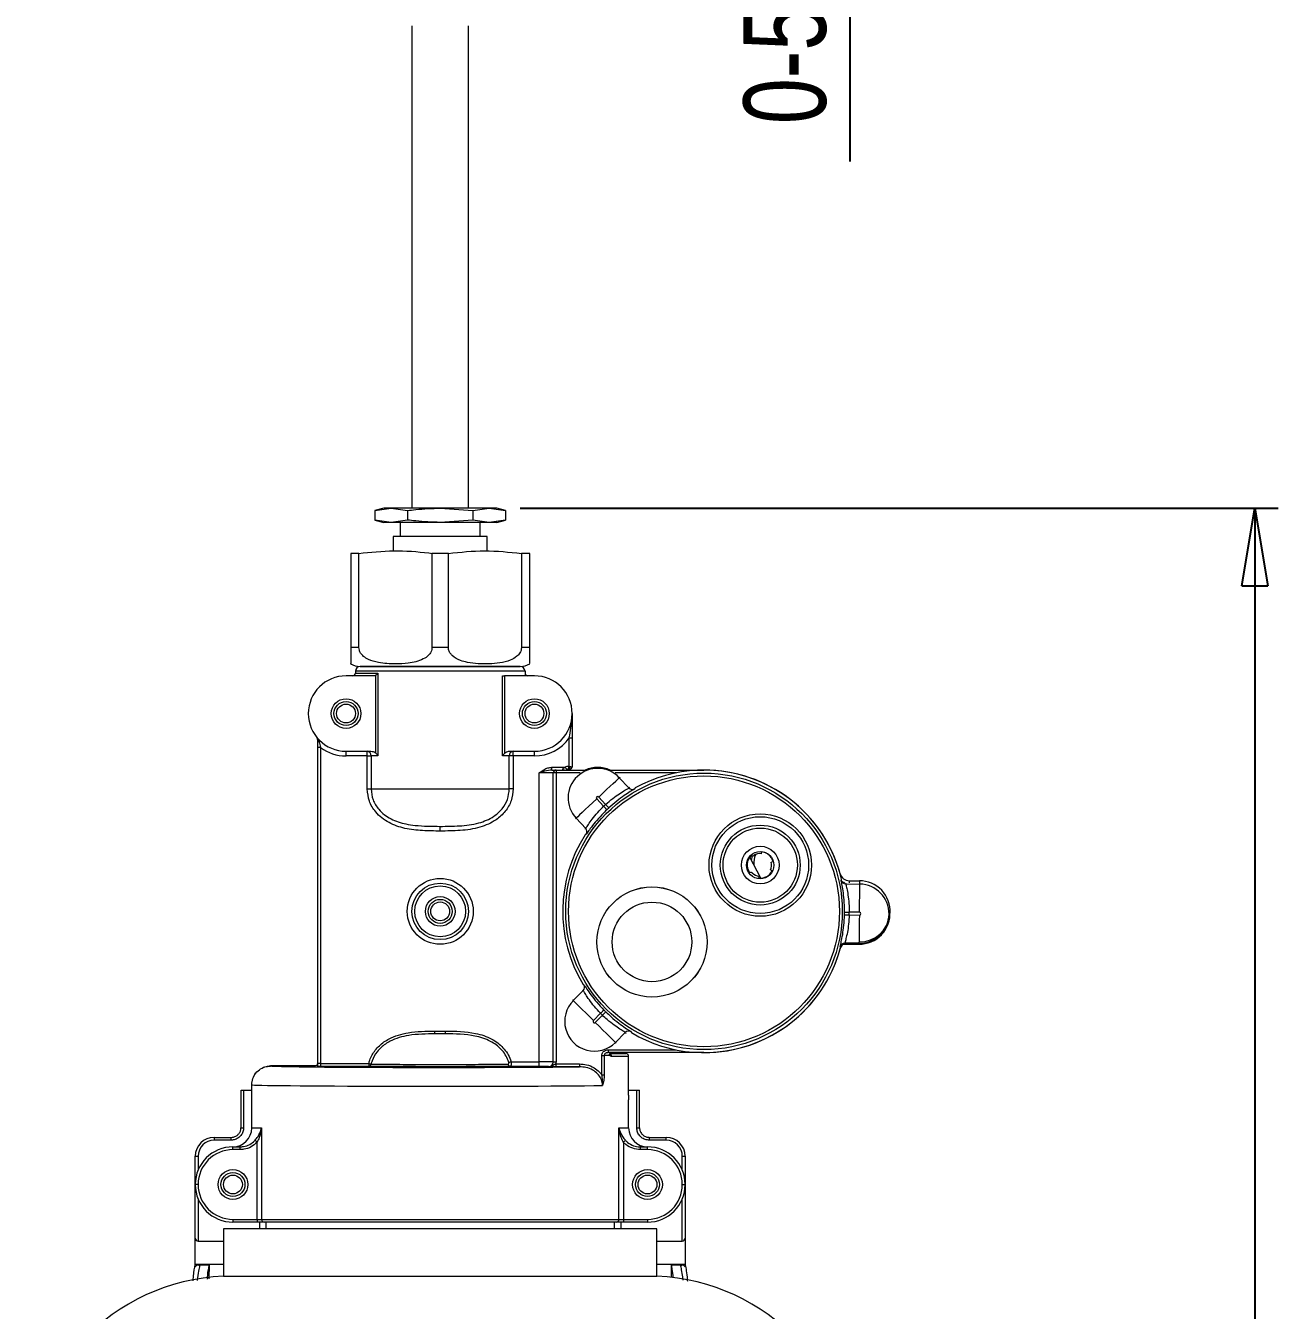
# Model space of a CAD drawing. Header units: millimetres. Extents: x 62 to 974, y 33 to 1436.
# Drawn here: x 707.7 to 973.7, y 677.2 to 950 of the extents above; entities that cross this region are included whole.
import ezdxf

# ---------------------------------------------------------------- set-up
doc = ezdxf.new("R2010")
doc.units = ezdxf.units.MM
doc.header["$LTSCALE"] = 5
doc.layers.add('LEVEL0', color=179, linetype='Continuous')
doc.styles.add('SLDTEXTSTYLE0', font='TXT', dxfattribs={"width": 0.75})
doc.dimstyles.new('SLDDIMSTYLE0', dxfattribs={"dimtxt": 17.5, "dimasz": 16.51, "dimexe": 0, "dimexo": 0.0625, "dimgap": 4.375, "dimtad": 1, "dimdec": 0, "dimlfac": 0.5, "dimrnd": 1e-09, "dimzin": 12, "dimdsep": 46, "dimtxsty": 'SLDTEXTSTYLE0', "dimblk1": 'CLOSED', "dimblk2": 'CLOSED', "dimsah": 1, "dimcen": 0.09, "dimadec": 0, "dimazin": 3, "dimtfac": 1, "dimtdec": 0, "dimtofl": 0, "dimtmove": 0, "dimatfit": 3, "dimldrblk": 'CLOSED', "dimfxl": 0, "dimfrac": 2, "dimtolj": 1, "dimtzin": 12, "dimarcsym": 0})
doc.dimstyles.new('SLDDIMSTYLE2', dxfattribs={"dimtxt": 17.5, "dimasz": 16.51, "dimexe": 0, "dimexo": 0.0625, "dimgap": 4.375, "dimtad": 1, "dimdec": 1, "dimlfac": 0.5, "dimrnd": 1e-09, "dimzin": 12, "dimdsep": 46, "dimtxsty": 'SLDTEXTSTYLE0', "dimblk1": 'CLOSED', "dimblk2": 'CLOSED', "dimsah": 1, "dimcen": 0.09, "dimadec": 0, "dimazin": 3, "dimtfac": 1, "dimtdec": 1, "dimtofl": 0, "dimtmove": 0, "dimatfit": 3, "dimldrblk": 'CLOSED', "dimfxl": 0, "dimfrac": 2, "dimtolj": 1, "dimtzin": 12, "dimarcsym": 0})

# ---------------------------------------------------------------- blocks, each defined once
blk = doc.blocks.new('_CLOSED')
at = {"color": 0, "linetype": 'ByBlock', "lineweight": -2}
for p, q in [((-1, 0.166667), (0, 0)), ((-1, 0.166667), (-1, -0.166667)), ((0, 0), (-1, -0.166667)), ((0, 0), (-1, 0))]:
    blk.add_line(p, q, dxfattribs=at)
blk = doc.blocks.new('_D_7')
at = {"layer": 'LEVEL0', "color": 7}
for p, q in [((844.75, 1077.41), (887.69, 1077.41)), ((882.69, 1077.41), (882.69, 1036.41)), ((850.75, 1036.41), (887.69, 1036.41)), ((882.69, 1036.41), (882.69, 921.16))]:
    blk.add_line(p, q, dxfattribs=at)
at = {"layer": 'LEVEL0', "color": 7, "xscale": 16.51, "yscale": 16.51}
for p, rotation in [((882.69, 1077.41, -12.2), 90.0000000000004), ((882.69, 1036.41, -12.2), 270.0000000000004)]:
    blk.add_blockref('_CLOSED', p, dxfattribs=dict(at, rotation=rotation))
at = {"layer": 'LEVEL0', "color": 7, "insert": (860.13, 929.1), "char_height": 17.5, "attachment_point": 1, "rotation": 90, "style": 'SLDTEXTSTYLE0'}
blk.add_mtext('0-52 mm', dxfattribs=at)
blk = doc.blocks.new('_D_8')
at = {"layer": 'LEVEL0', "color": 7}
for p, q in [((812.75, 847.55), (973.68, 847.55)), ((968.68, 847.55), (968.68, 219.98)), ((852.15, 219.98), (973.68, 219.98))]:
    blk.add_line(p, q, dxfattribs=at)
at = {"layer": 'LEVEL0', "color": 7, "xscale": 16.51, "yscale": 16.51}
for p, rotation in [((968.68, 847.55, -12.2), 90.0000000000004), ((968.68, 219.98, -12.2), 270.0000000000004)]:
    blk.add_blockref('_CLOSED', p, dxfattribs=dict(at, rotation=rotation))
at = {"layer": 'LEVEL0', "color": 7, "insert": (946.12, 509.2, -12.2), "char_height": 17.5, "attachment_point": 1, "rotation": 90, "style": 'SLDTEXTSTYLE0'}
blk.add_mtext('314', dxfattribs=at)

msp = doc.modelspace()

# ---------------------------------------------------------------- linework, layer by layer
at = {"color": 7, "linetype": 'Continuous', "lineweight": 15}
for p, q in [((789.75, 950.01), (789.75, 847.55)), ((801.75, 847.55), (801.75, 950.01)), ((783.75, 847.55), (781.89, 847.06)), ((781.89, 847.06), (785.36, 847.55)), ((781.89, 847.06), (781.89, 845.05)), ((785.36, 847.55), (783.75, 847.55)), ((785.36, 847.55), (788.82, 847.06)), ((795.75, 847.55), (785.36, 847.55)), ((788.82, 847.06), (788.82, 845.05)), ((795.75, 847.55), (802.68, 847.06)), ((806.14, 847.55), (795.75, 847.55)), ((802.68, 847.06), (806.14, 847.55)), ((802.68, 847.06), (802.68, 845.05)), ((806.14, 847.55), (809.6, 847.06)), ((807.75, 847.55), (806.14, 847.55)), ((809.6, 847.06), (807.75, 847.55)), ((809.6, 847.06), (809.6, 845.05)), ((781.89, 845.05), (783.75, 844.55)), ((785.36, 844.55), (781.89, 845.05)), ((785.36, 844.55), (783.75, 844.55)), ((788.82, 845.05), (785.36, 844.55)), ((795.75, 844.55), (785.36, 844.55)), ((787.25, 844.55), (787.25, 841.55)), ((802.68, 845.05), (795.75, 844.55)), ((806.14, 844.55), (795.75, 844.55)), ((806.14, 844.55), (802.68, 845.05)), ((804.25, 841.55), (804.25, 844.55)), ((809.6, 845.05), (806.14, 844.55)), ((807.75, 844.55), (806.14, 844.55)), ((807.75, 844.55), (809.6, 845.05)), ((785.75, 841.55), (785.75, 838.49)), ((805.75, 841.55), (785.75, 841.55)), ((805.75, 838.46), (805.75, 841.55)), ((776.75, 837.96), (776.75, 817.95)), ((778.5, 837.96), (776.75, 837.96)), ((778.5, 817.95), (778.5, 837.96)), ((793.99, 837.96), (793.99, 817.95)), ((797.5, 837.96), (793.99, 837.96)), ((797.5, 817.95), (797.5, 837.96)), ((812.99, 837.96), (812.99, 817.95)), ((814.75, 837.96), (812.99, 837.96)), ((814.75, 817.95), (814.75, 837.96)), ((777.75, 812.95), (777.75, 812.55)), ((810.47, 813.95), (778.75, 813.95)), ((778.75, 813.95), (812.75, 813.95)), ((812.75, 813.95), (810.47, 813.95)), ((813.75, 812.95), (813.75, 812.55)), ((813.75, 812.95), (813.75, 811.95)), ((781.54, 811.95), (775.75, 811.95)), ((808.99, 811.95), (809.43, 811.95)), ((815.75, 811.95), (809.43, 811.95)), ((769.75, 729.64), (769.75, 796.75)), ((823.75, 798.83), (823.75, 792.55)), ((775.75, 795.95), (781.02, 795.95)), ((810.48, 795.95), (815.75, 795.95)), ((819.43, 791.95), (820.35, 791.95)), ((819.75, 729.96), (819.75, 791.35)), ((820.35, 791.95), (826.51, 791.95)), ((823.35, 792.15), (822.95, 792.15)), ((831.85, 791.95), (851.75, 791.95)), ((833.77, 790.33), (835.82, 788.15)), ((826.64, 779.54), (824.59, 781.73)), ((863.85, 769), (861.46, 773.46)), ((861.7, 773.89), (861.97, 773.76)), ((861.83, 772.76), (862.05, 773.73)), ((863.95, 774.2), (864, 774.66)), ((866.49, 772.51), (866.05, 772.39)), ((866.18, 773.12), (866.42, 772.49)), ((861.62, 770.21), (861.3, 770.13)), ((863.42, 768.89), (863.47, 769.4)), ((865.89, 770.75), (866.31, 770.55)), ((881.84, 767.79), (884.84, 767.75)), ((882.6, 768.45), (884.75, 768.45)), ((884.65, 755.17), (881.65, 755.21)), ((881.72, 755.01), (884.65, 754.96)), ((824.01, 743), (826.13, 745.12)), ((835.04, 736.25), (832.93, 734.12)), ((851.75, 731.95), (831.41, 731.95)), ((831.88, 731.85), (831.89, 731.85)), ((831.89, 731.83), (831.92, 731.85)), ((831.89, 731.75), (835.15, 731.75)), ((835.75, 723.95), (835.75, 731.15)), ((769.75, 729.13), (759.75, 729.13)), ((769.75, 729.04), (769.75, 729.64)), ((816.75, 729.03), (810.62, 729.03)), ((810.8, 730.03), (816.75, 730.03)), ((816.75, 729.03), (816.75, 730.03)), ((753.41, 723.88), (753.41, 715.95)), ((753.5, 723.95), (754.01, 723.95)), ((754.01, 723.95), (755.75, 723.95)), ((755.75, 715.95), (755.75, 725.13)), ((755.75, 715.95), (755.75, 725.1)), ((835.72, 722.95), (835.72, 721.95)), ((835.75, 723.95), (837.49, 723.95)), ((835.75, 723.95), (835.75, 723.95)), ((837.49, 723.95), (838, 723.95)), ((838.09, 715.95), (838.09, 723.88)), ((835.75, 715.95), (835.75, 720.95)), ((835.75, 720.95), (835.75, 720.95)), ((747.75, 713.95), (751.3, 713.95)), ((751.75, 711.95), (753.25, 711.95)), ((838.25, 711.95), (839.75, 711.95)), ((840.2, 713.95), (843.75, 713.95)), ((743.75, 692.55), (743.75, 709.95)), ((847.75, 709.95), (847.75, 692.55)), ((756.86, 695.95), (751.75, 695.95)), ((758.38, 695.95), (756.86, 695.95)), ((757.38, 695.95), (757.38, 694.55)), ((833.11, 695.95), (758.38, 695.95)), ((758.75, 695.95), (758.75, 694.55)), ((832.75, 694.55), (832.75, 695.95)), ((834.63, 695.95), (833.11, 695.95)), ((834.11, 695.95), (834.11, 694.55)), ((839.75, 695.95), (834.63, 695.95)), ((749.75, 694.55), (749.75, 684.51)), ((841.75, 694.55), (749.75, 694.55)), ((841.75, 684.51), (841.75, 694.55)), ((743.75, 686.95), (743.75, 692.55)), ((744.35, 691.95), (749.75, 691.95)), ((841.75, 691.95), (847.15, 691.95)), ((847.75, 692.55), (847.75, 686.95)), ((743.74, 686.89), (743.74, 686.92)), ((749.75, 686.95), (743.75, 686.95)), ((746.71, 686.81), (744.73, 686.81)), ((746.75, 686.95), (746.71, 686.81)), ((746.71, 683.91), (746.75, 686.95)), ((847.75, 686.95), (841.75, 686.95)), ((844.75, 686.95), (844.78, 684.25)), ((844.75, 686.95), (844.78, 686.81)), ((846.77, 686.81), (844.78, 686.81)), ((749.75, 684.51), (836.8, 684.51)), ((836.8, 684.51), (841.75, 684.51))]:
    msp.add_line(p, q, dxfattribs=at)
at = {"color": 8, "linetype": 'Continuous', "lineweight": 0}
for p, q in [((778.5, 817.95), (776.75, 817.95)), ((797.5, 817.95), (793.99, 817.95)), ((814.75, 817.95), (812.99, 817.95)), ((813.75, 812.95), (777.75, 812.95)), ((777.75, 812.55), (782.51, 812.55)), ((782.07, 795.55), (782.07, 812.11)), ((782.51, 812.55), (782.51, 794.95)), ((808.99, 794.95), (808.99, 811.95)), ((809.43, 811.95), (809.43, 795.55)), ((770.35, 796.75), (769.75, 796.75)), ((770.35, 796.75), (770.35, 729.64)), ((823.15, 798.83), (823.75, 798.83)), ((823.15, 792.75), (823.15, 798.83)), ((775.75, 794.95), (775.75, 795.95)), ((780.26, 794.95), (775.75, 794.95)), ((780.26, 794.95), (780.26, 795.95)), ((780.26, 794.95), (781.07, 794.95)), ((780.26, 787.95), (780.26, 794.95)), ((781.07, 794.95), (781.07, 787.95)), ((782.51, 794.95), (781.07, 794.95)), ((810.42, 794.95), (808.99, 794.95)), ((810.42, 787.95), (810.42, 794.95)), ((811.24, 794.95), (810.42, 794.95)), ((811.24, 794.95), (811.24, 795.95)), ((815.75, 794.95), (811.24, 794.95)), ((811.24, 794.95), (811.24, 787.95)), ((815.75, 794.95), (815.75, 795.95)), ((819.75, 791.35), (816.75, 791.35)), ((816.75, 730.03), (816.75, 791.35)), ((819.43, 791.95), (819.43, 792.55)), ((819.43, 792.55), (822.28, 792.55)), ((820.35, 791.35), (819.75, 791.35)), ((820.35, 791.95), (820.35, 791.35)), ((820.35, 791.35), (820.35, 729.96)), ((825.46, 791.35), (820.35, 791.35)), ((821.75, 791.95), (821.75, 792.05)), ((822.95, 792.75), (823.15, 792.75)), ((822.95, 792.75), (822.95, 792.15)), ((845.81, 791.35), (832.9, 791.35)), ((851.75, 791.95), (851.75, 791.95)), ((833.77, 790.33), (833.92, 790.47)), ((780.26, 787.95), (781.07, 787.95)), ((781.07, 787.95), (810.42, 787.95)), ((811.24, 787.95), (810.42, 787.95)), ((828.97, 785.83), (830.45, 784.26)), ((830.87, 784.65), (829.39, 786.23)), ((824.59, 781.73), (824.45, 781.59)), ((795.75, 779.01), (795.75, 780)), ((880.67, 769.92), (880.67, 769.92)), ((881.64, 768.03), (881.4, 768.15)), ((882.6, 768.45), (882.6, 767.98)), ((884.75, 768.45), (884.75, 767.95)), ((884.84, 767.75), (884.84, 767.95)), ((882.58, 761.2), (884.74, 761.17)), ((884.75, 761.75), (882.59, 761.78)), ((880.67, 753.98), (880.67, 753.99)), ((884.65, 755.17), (884.65, 754.96)), ((824.01, 743), (823.87, 743.14)), ((829.79, 740.3), (828.26, 738.77)), ((828.68, 738.36), (830.2, 739.89)), ((832.93, 734.12), (833.07, 733.98)), ((830.04, 727.23), (830.04, 731.35)), ((830.04, 731.35), (830.56, 731.35)), ((830.56, 731.35), (830.56, 727.23)), ((831.8, 731.35), (830.56, 731.35)), ((831.41, 732.55), (845.81, 732.55)), ((831.41, 732.55), (831.41, 731.95)), ((835.75, 731.15), (832.12, 731.15)), ((833.4, 731.95), (833.4, 731.75)), ((851.75, 731.95), (851.75, 731.96)), ((770.35, 729.64), (769.75, 729.64)), ((770.35, 729.64), (770.35, 729.04)), ((770.35, 729.64), (780.59, 729.64)), ((780.59, 729.04), (770.35, 729.04)), ((780.59, 729.64), (780.59, 729.04)), ((818.75, 728.96), (818.75, 729.01)), ((820.35, 729.96), (819.75, 729.96)), ((820.29, 729.55), (820.29, 728.95)), ((820.29, 729.55), (825.3, 729.55)), ((825.3, 728.95), (820.29, 728.95)), ((825.3, 729.55), (825.3, 728.95)), ((830.04, 727.23), (830.56, 727.23)), ((754.01, 723.95), (754.01, 715.95)), ((837.49, 715.95), (837.49, 723.95)), ((753.41, 715.95), (754.01, 715.95)), ((755.75, 715.95), (757.81, 715.95)), ((757.81, 715.95), (757.81, 696.55)), ((833.68, 715.95), (835.75, 715.95)), ((833.68, 696.55), (833.68, 715.95)), ((837.49, 715.95), (838.09, 715.95)), ((747.75, 713.95), (747.75, 713.35)), ((751.3, 713.35), (747.75, 713.35)), ((751.3, 713.95), (751.3, 713.35)), ((751.75, 711.35), (751.75, 711.95)), ((753.25, 711.35), (753.25, 711.95)), ((756.86, 696.55), (756.86, 712.94)), ((834.63, 712.94), (834.63, 696.55)), ((838.25, 711.35), (838.25, 711.95)), ((839.75, 711.35), (839.75, 711.95)), ((840.2, 713.35), (840.2, 713.95)), ((843.75, 713.35), (840.2, 713.35)), ((843.75, 713.35), (843.75, 713.95)), ((743.75, 709.95), (744.35, 709.95)), ((744.35, 709.95), (744.35, 706.99)), ((753.25, 711.35), (751.75, 711.35)), ((839.75, 711.35), (838.25, 711.35)), ((847.15, 706.99), (847.15, 709.95)), ((847.15, 709.95), (847.75, 709.95)), ((744.35, 703.95), (743.75, 703.95)), ((847.15, 703.95), (847.75, 703.95)), ((744.35, 700.91), (744.35, 691.95)), ((847.15, 691.95), (847.15, 700.91)), ((751.75, 696.55), (751.75, 695.95)), ((751.75, 696.55), (756.86, 696.55)), ((756.86, 696.55), (757.81, 696.55)), ((756.86, 696.55), (756.86, 695.95)), ((757.81, 696.55), (833.68, 696.55)), ((833.68, 696.55), (834.63, 696.55)), ((834.63, 696.55), (834.63, 695.95)), ((834.63, 696.55), (839.75, 696.55)), ((839.75, 696.55), (839.75, 695.95))]:
    msp.add_line(p, q, dxfattribs=at)
at = {"color": 8, "linetype": 'Continuous', "lineweight": 0, "flags": 128}
for points in [[(822.28, 792.55), (822.35, 792.46), (822.41, 792.36), (822.47, 792.28), (822.52, 792.2), (822.56, 792.14), (822.59, 792.09), (822.61, 792.06), (822.62, 792.05)], [(823.15, 792.75), (823.19, 792.64), (823.22, 792.52), (823.26, 792.42), (823.29, 792.33), (823.31, 792.25), (823.33, 792.2), (823.34, 792.16), (823.35, 792.15)], [(823.15, 792.75), (823.26, 792.71), (823.38, 792.68), (823.48, 792.64), (823.57, 792.61), (823.65, 792.59), (823.7, 792.57), (823.74, 792.56), (823.75, 792.55)], [(829.39, 786.23), (830.24, 787.03), (831.06, 787.79), (831.82, 788.5), (832.48, 789.12), (833.02, 789.63), (833.43, 790.01), (833.68, 790.25), (833.77, 790.33)], [(828.97, 785.83), (828.12, 785.04), (827.3, 784.27), (826.55, 783.57), (825.89, 782.95), (825.34, 782.44), (824.94, 782.05), (824.68, 781.82), (824.59, 781.73)], [(831.14, 783.53), (831.13, 783.55), (831.09, 783.59), (831.02, 783.66), (830.94, 783.75), (830.83, 783.85), (830.71, 783.98), (830.58, 784.11), (830.45, 784.26)], [(831.55, 783.92), (831.54, 783.93), (831.5, 783.97), (831.44, 784.04), (831.35, 784.13), (831.25, 784.24), (831.13, 784.37), (831.01, 784.51), (830.87, 784.65)], [(884.75, 761.75), (884.77, 762.91), (884.78, 764.03), (884.8, 765.06), (884.81, 765.97), (884.82, 766.72), (884.83, 767.28), (884.84, 767.62), (884.84, 767.75)], [(881.58, 761.22), (881.6, 761.22), (881.65, 761.22), (881.75, 761.22), (881.87, 761.22), (882.02, 761.21), (882.19, 761.21), (882.38, 761.2), (882.58, 761.2)], [(881.59, 761.79), (881.61, 761.79), (881.66, 761.79), (881.76, 761.79), (881.88, 761.78), (882.03, 761.78), (882.2, 761.78), (882.39, 761.78), (882.59, 761.78)], [(884.74, 761.17), (884.72, 760), (884.71, 758.88), (884.69, 757.85), (884.68, 756.94), (884.67, 756.2), (884.66, 755.64), (884.65, 755.29), (884.65, 755.17)], [(828.26, 738.77), (827.44, 739.59), (826.65, 740.38), (825.91, 741.11), (825.27, 741.75), (824.74, 742.27), (824.35, 742.67), (824.1, 742.91), (824.01, 743)], [(829.79, 740.3), (829.93, 740.44), (830.06, 740.57), (830.19, 740.69), (830.29, 740.8), (830.38, 740.88), (830.45, 740.95), (830.49, 740.99), (830.5, 741)], [(830.2, 739.89), (830.34, 740.03), (830.47, 740.16), (830.59, 740.29), (830.7, 740.4), (830.78, 740.48), (830.85, 740.55), (830.89, 740.59), (830.9, 740.61)], [(794.63, 735.93), (794.63, 735.95), (794.63, 735.99), (794.63, 736.05), (794.63, 736.12), (794.63, 736.21), (794.63, 736.31), (794.63, 736.42), (794.63, 736.53)], [(796.87, 735.93), (796.87, 735.95), (796.87, 735.99), (796.87, 736.05), (796.87, 736.12), (796.87, 736.21), (796.87, 736.31), (796.87, 736.42), (796.87, 736.53)], [(828.68, 738.36), (829.5, 737.54), (830.3, 736.75), (831.03, 736.02), (831.67, 735.38), (832.2, 734.85), (832.59, 734.46), (832.84, 734.21), (832.93, 734.12)], [(831.88, 731.85), (831.89, 731.83), (831.89, 731.83)], [(834.06, 731.89), (834.06, 731.89), (834.05, 731.91), (834.04, 731.94), (834.03, 731.95)], [(780.59, 729.64), (780.66, 729.62), (780.73, 729.6), (780.8, 729.58), (780.86, 729.57), (780.92, 729.55), (780.98, 729.54), (781.03, 729.53), (781.07, 729.52)], [(810.32, 729.89), (810.36, 729.9), (810.41, 729.91), (810.47, 729.93), (810.53, 729.95), (810.59, 729.97), (810.66, 729.99), (810.73, 730.01), (810.8, 730.03)], [(756.86, 712.94), (756.79, 713.01), (756.72, 713.08), (756.65, 713.14), (756.58, 713.2), (756.53, 713.24), (756.48, 713.29), (756.45, 713.32), (756.43, 713.34)], [(834.63, 712.94), (834.71, 713.01), (834.78, 713.08), (834.85, 713.14), (834.91, 713.2), (834.97, 713.24), (835.01, 713.29), (835.05, 713.32), (835.07, 713.34)]]:
    msp.add_lwpolyline(points, dxfattribs=at)
at = {"color": 7, "linetype": 'Continuous', "lineweight": 15, "flags": 128}
msp.add_lwpolyline([(822.54, 792), (822.61, 792.05), (822.62, 792.05)], dxfattribs=at)
at = {"color": 7, "linetype": 'Continuous', "lineweight": 15}
for centre, radius in [((775.75, 803.95), 3.15), ((775.75, 803.95), 2.55), ((775.75, 803.95), 2), ((815.75, 803.95), 3.15), ((815.75, 803.95), 2.55), ((815.75, 803.95), 2), ((863.69, 771.77), 4), ((863.69, 771.77), 2.9), ((795.75, 761.95), 6), ((840.71, 755.45), 11.7), ((795.75, 761.95), 3.15), ((795.75, 761.95), 2.55), ((795.75, 761.95), 2), ((840.71, 755.45), 8.45), ((751.75, 703.95), 3.16), ((751.75, 703.95), 2.55), ((839.75, 703.95), 3.16), ((839.75, 703.95), 2.55), ((751.75, 703.95), 2), ((839.75, 703.95), 2)]:
    msp.add_circle(centre, radius, dxfattribs=at)
at = {"color": 8, "linetype": 'Continuous', "lineweight": 0}
for centre, radius in [((851.75, 761.95), 29.36), ((851.75, 761.95), 28.76), ((863.69, 771.77), 10.87), ((863.69, 771.77), 10.27), ((863.69, 771.77), 8.48), ((863.69, 771.77), 7.88), ((795.75, 761.95), 7), ((795.75, 761.95), 5.4), ((840.71, 755.45), 11.69)]:
    msp.add_circle(centre, radius, dxfattribs=at)
at = {"color": 7, "linetype": 'Continuous', "lineweight": 15}
for centre, radius, start, end in [((778.75, 817.95), 4, 239.4285, 270), ((778.75, 812.95), 1, 90, 180), ((812.75, 817.95), 4, 270, 300.6116), ((812.75, 812.95), 1, 0, 90), ((775.75, 803.95), 8, 90, 270), ((777.15, 812.55), 0.6, 270, 0), ((814.35, 812.55), 0.6, 180, 270), ((815.75, 803.95), 8, 270, 90), ((820.35, 791.35), 0.6, 90, 180), ((822.95, 791.55), 0.6, 90, 123.5573), ((823.35, 792.55), 0.4, 270, 0), ((829.18, 786.03), 6.49, 65.7245, 114.2755), ((851.75, 761.95), 30, 13.1324, 119.1479), ((851.75, 761.95), 30, 15.4041, 90), ((836.55, 788.83), 1, 223.143, 299.4772), ((851.75, 761.95), 30, 147.1324, 211.1479), ((863.71, 771.8), 2.8, 133.0926, 215.5762), ((862.13, 774.1), 0.381, 244.3344, 304.371), ((866.79, 772.12), 4.5, 155.6051, 182.8693), ((863.71, 771.8), 2.41, 84.3344, 124.371), ((863.71, 771.8), 2.8, 28.2805, 84.3344), ((863.71, 771.8), 2.41, 334.3344, 14.3344), ((861.71, 769.85), 0.381, 44.2978, 104.3344), ((863.71, 771.8), 2.41, 224.2978, 264.3344), ((863.71, 771.8), 2.8, 264.3344, 334.3344), ((882.6, 770.45), 2, 195.4041, 270), ((881.85, 768.79), 1, 192.8021, 269.1391), ((884.75, 761.95), 6.5, 356.7781, 90), ((884.74, 761.46), 6.49, 269.1401, 3.9726), ((884.75, 761.95), 6.5, 270, 353.9523), ((851.75, 761.95), 30, 239.1324, 345.1479), ((851.75, 761.95), 30, 270, 344.5959), ((881.64, 754.21), 1, 89.142, 165.4782), ((882.6, 753.45), 2, 133.0207, 164.5959), ((825.42, 745.83), 1, 315.1407, 31.4798), ((835.75, 735.55), 1, 58.8014, 135.1366), ((835.15, 731.15), 0.6, 0, 90), ((751.75, 715.95), 4, 270, 0), ((839.75, 715.95), 4, 180, 270), ((747.75, 709.95), 4, 90, 180), ((751.75, 703.95), 8, 90, 180), ((839.75, 703.95), 8, 0, 90), ((843.75, 709.95), 4, 0, 90), ((751.75, 703.95), 8, 180, 270), ((839.75, 703.95), 8, 270, 0), ((744.35, 692.55), 0.6, 180, 270), ((847.15, 692.55), 0.6, 270, 0), ((743.15, 687.01), 0.6, 348.635, 359.9981), ((848.35, 687.01), 0.6, 179.998, 191.3961), ((751.75, 640.55), 44, 92.6053, 180), ((839.75, 640.55), 44, 0, 87.3947)]:
    msp.add_arc(centre, radius, start, end, dxfattribs=at)
at = {"color": 8, "linetype": 'Continuous', "lineweight": 0}
for centre, radius, start, end in [((770.13, 798.35), 0.385, 188.1749, 257.017), ((775.75, 803.95), 9, 233.1301, 270), ((815.75, 803.95), 9, 270, 325.3079), ((780.15, 795.04), 0.922, 354.7853, 83.6007), ((811.34, 795.04), 0.922, 96.3993, 185.2147), ((821.75, 791.38), 0.677, 58.454, 90.5016), ((822.95, 791.55), 1.2, 90, 123.5573), ((829.18, 786.03), 6.29, 43.1401, 223.1401), ((829.18, 786.03), 0.29, 43.1401, 223.1401), ((883.93, 765.63), 51.93, 154.3036, 154.5349), ((851.75, 761.95), 30.84, 132.6007, 133.6796), ((851.75, 761.95), 29.84, 132.6007, 133.6796), ((848.52, 723.77), 58.73, 111.7621, 111.9666), ((825.91, 778.86), 1, 326.8011, 43.1388), ((836.9, 786.57), 47.52, 337.7385, 337.9918), ((884.74, 761.46), 6.29, 269.1401, 89.1401), ((851.75, 761.95), 29.84, 358.6007, 359.6796), ((851.75, 761.95), 30.84, 358.6007, 359.6796), ((884.74, 761.46), 6.49, 269.1401, 4.1513), ((884.74, 761.46), 0.29, 269.1401, 89.1401), ((835.4, 737.5), 48.34, 20.2891, 20.5422), ((843.81, 786.8), 44.09, 246.2783, 246.5508), ((828.47, 738.56), 6.29, 135.1401, 315.1401), ((851.75, 761.95), 30.84, 224.6007, 225.6796), ((851.75, 761.95), 29.84, 224.6007, 225.6796), ((828.47, 738.56), 0.29, 135.1401, 315.1401), ((880.59, 755.9), 48.42, 203.7418, 203.9899), ((831.41, 731.47), 0.41, 343.1076, 35.0171), ((831.53, 731.17), 0.592, 358.1097, 67.053), ((780.54, 729.57), 0.532, 275.1647, 354.8845), ((810.67, 729.56), 0.527, 184.5428, 264.2939), ((818.75, 730.01), 1, 269.9984, 359.9992), ((747.75, 709.95), 3.4, 90, 180), ((843.75, 709.95), 3.4, 0, 90), ((751.75, 703.95), 7.4, 90, 180), ((839.75, 703.95), 7.4, 0, 90), ((751.75, 703.95), 7.4, 180, 270), ((839.75, 703.95), 7.4, 270, 0), ((758.4, 696.54), 0.585, 178.5237, 268.4415), ((833.1, 696.54), 0.585, 271.5585, 1.4763)]:
    msp.add_arc(centre, radius, start, end, dxfattribs=at)
for centre, major_axis, ratio, start_param, end_param in [((869.15, 778.26), (30.21, 28.31), 0.800007, 2.003122, 2.008572), ((834.35, 745.65), (30.21, 28.31), 0.800007, 1.133021, 1.13847), ((852.11, 785.79), (0.62, 41.4), 0.800007, 4.274614, 4.280063), ((851.39, 738.11), (0.62, 41.4), 0.800007, 5.144715, 5.150164), ((834.85, 778.77), (29.35, -29.21), 0.800007, 5.144715, 5.150164), ((868.65, 745.13), (29.35, -29.21), 0.800007, 4.274614, 4.280063), ((795.75, 729.13), (36, 0), 0.008727, 3.140623, 3.183689), ((816.75, 730.01), (3, 0), 0.005818, 0, 1.570796), ((816.75, 729.01), (2, 0), 0.008727, 0, 1.570796), ((818.75, 729.96), (0, 1.6), 0.999962, 4.452943, 4.712389), ((795.75, 725.13), (40, 0), 0.007854, 3.141593, 5.751033)]:
    msp.add_ellipse(centre, major_axis=major_axis, ratio=ratio, start_param=start_param, end_param=end_param, dxfattribs=at)
at = {"color": 7, "linetype": 'Continuous', "lineweight": 15}
for centre, major_axis, ratio, start_param, end_param in [((795.75, 729.13), (36, 0), 0.008727, 3.183689, 5.675331), ((769.15, 729.7), (0, 0.6), 0.999962, 3.427961, 4.712389), ((818.75, 729.96), (0, 1), 0.999916, 3.141593, 4.712389)]:
    msp.add_ellipse(centre, major_axis=major_axis, ratio=ratio, start_param=start_param, end_param=end_param, dxfattribs=at)
for points, knots in [([(788.82, 847.06), (789.39, 847.13), (791.69, 847.43), (794.01, 847.5), (795.75, 847.55)], [0, 0, 0, 0, 0.249683, 1, 1, 1, 1]), ([(795.75, 844.55), (794.01, 844.61), (791.69, 844.68), (789.39, 844.98), (788.82, 845.05)], [0, 0, 0, 0, 0.7503165, 1, 1, 1, 1]), ([(778.5, 837.96), (780.96, 838.21), (785.9, 838.71), (791.09, 838.34), (793.78, 837.99), (793.99, 837.96)], [0, 0, 0, 0, 0.4762286, 0.9584742, 1, 1, 1, 1]), ([(797.5, 837.96), (800.07, 838.23), (805.23, 838.77), (810.39, 838.23), (812.99, 837.96)], [0, 0, 0, 0, 0.496593, 1, 1, 1, 1]), ([(776.75, 817.95), (776.75, 817.75), (776.75, 817.34), (776.75, 816.68), (776.75, 815.89), (776.75, 814.79), (776.75, 814.4), (776.75, 814.54), (776.75, 814.57)], [0, 0, 0, 0, 0.0593252, 0.1183927, 0.2172951, 0.3924087, 0.8976424, 1, 1, 1, 1]), ([(793.99, 817.95), (793.98, 817.81), (793.96, 817.48), (793.74, 816.89), (793.16, 816.14), (791.58, 815.11), (789.15, 814.6), (785.95, 814.43), (783.09, 814.61), (780.8, 815.24), (779.54, 815.99), (778.89, 816.68), (778.55, 817.35), (778.52, 817.76), (778.5, 817.95)], [0, 0, 0, 0, 0.020179, 0.048215, 0.091538, 0.163827, 0.348249, 0.499845, 0.702734, 0.826407, 0.89091, 0.939429, 0.972539, 1, 1, 1, 1]), ([(812.99, 817.95), (812.97, 817.75), (812.94, 817.34), (812.61, 816.68), (811.87, 815.89), (809.72, 814.77), (806.11, 814.4), (802.54, 814.52), (799.89, 815.22), (798.58, 815.89), (797.8, 816.82), (797.53, 817.42), (797.51, 817.82), (797.5, 817.95)], [0, 0, 0, 0, 0.029666, 0.059203, 0.10866, 0.196227, 0.448873, 0.709496, 0.792817, 0.905288, 0.942714, 0.980473, 1, 1, 1, 1]), ([(814.75, 814.57), (814.75, 814.57), (814.75, 814.58), (814.75, 815.22), (814.75, 815.89), (814.75, 816.82), (814.75, 817.42), (814.75, 817.82), (814.75, 817.95)], [0, 0, 0, 0, 0.41895, 0.585602, 0.810563, 0.88542, 0.960942, 1, 1, 1, 1]), ([(782.07, 812.11), (781.97, 812.06), (781.81, 811.97), (781.62, 811.96), (781.54, 811.95)], [0, 0, 0, 0, 0.547547, 1, 1, 1, 1]), ([(782.51, 812.55), (782.51, 812.55), (782.45, 812.47), (782.32, 812.3), (782.15, 812.17), (782.07, 812.11)], [0, 0, 0, 0, 0.010421, 0.541547, 1, 1, 1, 1]), ([(823.75, 803.95), (823.75, 803.95), (823.75, 802.98), (823.75, 801.36), (823.75, 799.57), (823.75, 798.83)], [0, 0, 0, 0, 0.004505, 0.589274, 1, 1, 1, 1]), ([(769.75, 798.3), (769.73, 798.43), (769.71, 798.61), (769.63, 798.78), (769.58, 798.85), (769.56, 798.88), (769.55, 798.89), (769.55, 798.9)], [0, 0, 0, 0, 0.544143, 0.799818, 0.910197, 0.969295, 1, 1, 1, 1]), ([(769.75, 796.75), (769.75, 797.03), (769.75, 797.58), (769.75, 798.06), (769.75, 798.3)], [0, 0, 0, 0, 0.49056, 1, 1, 1, 1]), ([(781.02, 795.95), (781.19, 795.94), (781.51, 795.91), (781.86, 795.74), (782.02, 795.59), (782.07, 795.55)], [0, 0, 0, 0, 0.440964, 0.844948, 1, 1, 1, 1]), ([(782.51, 794.95), (782.51, 794.96), (782.46, 795.05), (782.33, 795.26), (782.16, 795.45), (782.07, 795.55)], [0, 0, 0, 0, 0.011549, 0.459947, 1, 1, 1, 1]), ([(809.43, 795.55), (809.34, 795.45), (809.16, 795.26), (809.04, 795.05), (808.99, 794.96), (808.99, 794.95)], [0, 0, 0, 0, 0.540053, 0.988451, 1, 1, 1, 1]), ([(809.43, 795.55), (809.49, 795.61), (809.68, 795.77), (810.05, 795.92), (810.34, 795.94), (810.48, 795.95)], [0, 0, 0, 0, 0.224704, 0.649558, 1, 1, 1, 1]), ([(822.62, 792.05), (822.6, 792.04), (822.56, 792.01), (822.53, 791.98), (822.5, 791.95)], [0, 0, 0, 0, 0.345024, 1, 1, 1, 1]), ([(837.05, 787.96), (837.01, 787.94), (836.93, 787.89), (836.2, 787.45), (834.89, 786.6), (833.25, 785.41), (832.12, 784.41), (831.55, 783.92)], [0, 0, 0, 0, 0.143711, 0.364093, 0.580171, 0.790728, 1, 1, 1, 1]), ([(831.14, 783.53), (830.78, 783.18), (829.87, 782.28), (828.6, 780.82), (827.56, 779.47), (826.89, 778.51), (826.8, 778.38), (826.75, 778.31)], [0, 0, 0, 0, 0.141399, 0.356844, 0.571661, 0.785035, 1, 1, 1, 1]), ([(881.59, 761.79), (881.58, 762.29), (881.57, 763.57), (881.4, 765.49), (881.15, 767.19), (880.92, 768.33), (880.89, 768.49), (880.88, 768.57)], [0, 0, 0, 0, 0.141397, 0.356843, 0.571661, 0.785034, 1, 1, 1, 1]), ([(880.67, 754.46), (880.67, 754.5), (880.69, 754.6), (880.89, 755.42), (881.19, 756.95), (881.47, 758.96), (881.54, 760.47), (881.58, 761.22)], [0, 0, 0, 0, 0.143711, 0.364093, 0.580172, 0.790727, 1, 1, 1, 1]), ([(880.74, 754.26), (880.78, 754.37), (880.86, 754.58), (881.1, 754.83), (881.4, 754.98), (881.62, 755), (881.72, 755.01)], [0, 0, 0, 0, 0.254301, 0.508571, 0.762846, 1, 1, 1, 1]), ([(826.27, 746.35), (826.29, 746.32), (826.35, 746.24), (826.81, 745.53), (827.7, 744.25), (828.95, 742.65), (829.99, 741.55), (830.5, 741)], [0, 0, 0, 0, 0.143711, 0.364094, 0.580172, 0.790728, 1, 1, 1, 1]), ([(830.9, 740.61), (831.27, 740.26), (832.2, 739.38), (833.7, 738.16), (835.09, 737.17), (836.07, 736.53), (836.2, 736.45), (836.27, 736.4)], [0, 0, 0, 0, 0.141398, 0.356843, 0.571661, 0.785034, 1, 1, 1, 1]), ([(831.75, 731.69), (831.75, 731.69), (831.75, 731.69), (831.75, 731.7), (831.77, 731.72), (831.78, 731.74), (831.82, 731.78), (831.85, 731.81), (831.88, 731.82), (831.89, 731.83)], [0, 0, 0, 0, 0.197003, 0.316726, 0.404692, 0.500711, 0.658149, 0.917494, 1, 1, 1, 1]), ([(831.91, 731.83), (831.94, 731.85), (832.06, 731.92), (832.22, 731.97), (832.33, 731.95), (832.33, 731.95)], [0, 0, 0, 0, 0.2784459, 0.949271, 1, 1, 1, 1]), ([(834.34, 731.95), (834.26, 731.95), (834.17, 731.94), (834.07, 731.9), (834.06, 731.9)], [0, 0, 0, 0, 0.79991, 1, 1, 1, 1]), ([(755.75, 725.13), (755.79, 725.58), (755.88, 726.48), (756.57, 727.68), (757.59, 728.58), (758.71, 729.06), (759.45, 729.11), (759.75, 729.13)], [0, 0, 0, 0, 0.214705, 0.429405, 0.644104, 0.858799, 1, 1, 1, 1]), ([(755.75, 725.1), (755.79, 725.55), (755.88, 726.45), (756.57, 727.65), (757.59, 728.56), (758.71, 729.03), (759.45, 729.08), (759.75, 729.1)], [0, 0, 0, 0, 0.214704, 0.429405, 0.644107, 0.858799, 1, 1, 1, 1]), ([(770.35, 729.04), (770.35, 729.04), (770.23, 729.04), (770.01, 729.04), (769.79, 729.04), (769.76, 729.04), (769.75, 729.04)], [0, 0, 0, 0, 0.005626, 0.413271, 0.752251, 1, 1, 1, 1]), ([(810.62, 729.03), (809.22, 729.02), (806.43, 728.99), (800.59, 728.97), (794.31, 728.96), (788.19, 728.98), (783.5, 729), (781.4, 729.03), (780.59, 729.04)], [0, 0, 0, 0, 0.177726, 0.355453, 0.533188, 0.710927, 0.888665, 1, 1, 1, 1]), ([(810.8, 730.03), (810.81, 729.94), (810.82, 729.76), (810.82, 729.5), (810.79, 729.28), (810.73, 729.1), (810.67, 729.04), (810.63, 729.03), (810.62, 729.03)], [0, 0, 0, 0, 0.169181, 0.349473, 0.524781, 0.720665, 0.944664, 1, 1, 1, 1]), ([(753.41, 723.88), (753.41, 723.88), (753.4, 723.88), (753.43, 723.91), (753.48, 723.94), (753.5, 723.95)], [0, 0, 0, 0, 0.041488, 0.599978, 1, 1, 1, 1]), ([(835.72, 722.95), (835.72, 723.07), (835.72, 723.29), (835.73, 723.59), (835.74, 723.82), (835.74, 723.94), (835.74, 723.95), (835.75, 723.95)], [0, 0, 0, 0, 0.214579, 0.429169, 0.643833, 0.858584, 1, 1, 1, 1]), ([(838, 723.95), (838.03, 723.93), (838.08, 723.9), (838.08, 723.89), (838.08, 723.88)], [0, 0, 0, 0, 0.594999, 1, 1, 1, 1]), ([(835.75, 720.95), (835.74, 720.96), (835.74, 720.99), (835.73, 721.16), (835.73, 721.41), (835.72, 721.69), (835.72, 721.88), (835.72, 721.95)], [0, 0, 0, 0, 0.214686, 0.429376, 0.64411, 0.858844, 1, 1, 1, 1]), ([(751.3, 713.95), (751.48, 713.97), (751.9, 714), (752.51, 714.26), (753.02, 714.71), (753.37, 715.3), (753.41, 715.73), (753.43, 715.95)], [0, 0, 0, 0, 0.171167, 0.388893, 0.596738, 0.798918, 1, 1, 1, 1]), ([(838.06, 715.95), (838.07, 715.83), (838.09, 715.49), (838.32, 714.93), (838.8, 714.39), (839.46, 714.02), (839.95, 713.98), (840.2, 713.95)], [0, 0, 0, 0, 0.111087, 0.322238, 0.543985, 0.771586, 1, 1, 1, 1]), ([(753.25, 711.95), (753.49, 711.97), (754.21, 712), (755.3, 712.39), (756.07, 712.95), (756.39, 713.3), (756.43, 713.34)], [0, 0, 0, 0, 0.2035917, 0.6018257, 0.9557881, 1, 1, 1, 1]), ([(835.07, 713.34), (835.22, 713.18), (835.72, 712.69), (836.74, 712.15), (837.7, 711.96), (838.18, 711.95), (838.25, 711.95)], [0, 0, 0, 0, 0.183662, 0.591321, 0.947965, 1, 1, 1, 1]), ([(743.29, 683.48), (743.32, 683.8), (743.43, 685.38), (743.6, 686.22), (743.74, 686.89)], [0, 0, 0, 0, 0.201425, 1, 1, 1, 1]), ([(743.75, 686.63), (743.75, 686.61), (743.75, 686.57), (743.74, 686.52), (743.73, 686.49), (743.73, 686.49), (743.73, 686.48)], [0, 0, 0, 0, 0.315929, 0.894946, 0.982087, 1, 1, 1, 1]), ([(743.75, 686.63), (743.75, 686.71), (743.75, 686.91), (743.75, 686.94), (743.75, 686.95)], [0, 0, 0, 0, 0.401585, 1, 1, 1, 1]), ([(744.09, 686.95), (744.16, 686.95), (744.26, 686.94), (744.35, 686.9), (744.37, 686.89)], [0, 0, 0, 0, 0.732475, 1, 1, 1, 1]), ([(744.37, 686.89), (744.42, 686.87), (744.53, 686.82), (744.65, 686.81), (744.73, 686.81)], [0, 0, 0, 0, 0.3820674, 1, 1, 1, 1]), ([(746.32, 683.86), (746.32, 684), (746.39, 684.95), (746.57, 686.04), (746.67, 686.55), (746.71, 686.81)], [0, 0, 0, 0, 0.075715, 0.537873, 1, 1, 1, 1]), ([(844.78, 686.81), (844.83, 686.57), (844.93, 686.09), (845.09, 684.8), (845.16, 684.16)], [0, 0, 0, 0, 0.50251, 1, 1, 1, 1]), ([(846.77, 686.81), (846.86, 686.81), (846.98, 686.82), (847.09, 686.87), (847.12, 686.89)], [0, 0, 0, 0, 0.73272, 1, 1, 1, 1]), ([(847.12, 686.89), (847.19, 686.91), (847.28, 686.95), (847.38, 686.95), (847.41, 686.95)], [0, 0, 0, 0, 0.732536, 1, 1, 1, 1]), ([(847.77, 686.48), (847.77, 686.49), (847.76, 686.5), (847.75, 686.54), (847.75, 686.59), (847.75, 686.63)], [0, 0, 0, 0, 0.017913, 0.269816, 1, 1, 1, 1]), ([(847.76, 686.89), (847.92, 686.09), (848.1, 685.22), (848.21, 683.53), (848.22, 683.42)], [0, 0, 0, 0, 0.929376, 1, 1, 1, 1])]:
    msp.add_open_spline(points, degree=3, knots=knots, dxfattribs=at)
at = {"color": 8, "linetype": 'Continuous', "lineweight": 0}
for points, knots in [([(823.15, 798.83), (823.28, 799.51), (823.53, 800.85), (823.72, 802.53), (823.75, 803.56), (823.75, 803.94), (823.75, 803.95)], [0, 0, 0, 0, 0.39565, 0.773331, 0.995188, 1, 1, 1, 1]), ([(769.55, 798.89), (769.55, 798.89), (769.56, 798.89), (769.56, 798.89), (769.57, 798.88), (769.58, 798.85), (769.62, 798.8), (769.71, 798.68), (769.88, 798.42), (769.98, 798.16), (770.04, 797.98)], [0, 0, 0, 0, 0.006673, 0.007934, 0.022305, 0.051181, 0.107343, 0.215472, 0.467827, 1, 1, 1, 1]), ([(770.04, 797.98), (770.09, 797.78), (770.19, 797.39), (770.3, 796.96), (770.35, 796.75)], [0, 0, 0, 0, 0.509823, 1, 1, 1, 1]), ([(816.75, 791.35), (816.75, 791.36), (816.83, 791.41), (817.41, 791.82), (818.25, 792.41), (819.15, 792.52), (819.43, 792.55)], [0, 0, 0, 0, 0.004651, 0.098791, 0.716884, 1, 1, 1, 1]), ([(819.43, 791.95), (819.21, 791.93), (818.42, 791.87), (817.55, 791.58), (816.88, 791.39), (816.78, 791.36), (816.75, 791.35), (816.75, 791.35)], [0, 0, 0, 0, 0.246756, 0.88989, 0.974794, 0.994467, 1, 1, 1, 1]), ([(821.75, 792.05), (821.75, 792.07), (821.75, 792.12), (821.78, 792.19), (821.82, 792.27), (821.87, 792.33), (822, 792.43), (822.13, 792.5), (822.26, 792.54), (822.28, 792.55)], [0, 0, 0, 0, 0.119112, 0.269761, 0.304671, 0.496776, 0.544893, 0.895173, 1, 1, 1, 1]), ([(795.75, 779.01), (794.49, 779.01), (791.99, 779.02), (788.3, 779.44), (784.78, 780.62), (782.13, 782.69), (780.54, 785.3), (780.35, 787.07), (780.26, 787.95)], [0, 0, 0, 0, 0.1879315, 0.3751956, 0.5548788, 0.736217, 0.8682947, 1, 1, 1, 1]), ([(781.07, 787.95), (781.16, 787.17), (781.33, 785.59), (782.79, 783.26), (785.24, 781.41), (788.02, 780.54), (791.53, 780.03), (793.97, 780.01), (795.75, 780)], [0, 0, 0, 0, 0.125723, 0.25255, 0.429186, 0.608605, 0.715171, 1, 1, 1, 1]), ([(795.75, 780), (797.11, 780.01), (799.85, 780.03), (803.75, 780.5), (806.9, 781.8), (808.95, 783.63), (810.18, 785.67), (810.34, 787.19), (810.42, 787.95)], [0, 0, 0, 0, 0.219154, 0.440869, 0.627711, 0.755954, 0.878216, 1, 1, 1, 1]), ([(811.24, 787.95), (811.15, 787.1), (810.98, 785.39), (809.63, 783.1), (807.4, 781.05), (804.08, 779.6), (800, 779.02), (797.17, 779.01), (795.75, 779.01)], [0, 0, 0, 0, 0.127575, 0.254945, 0.387092, 0.575733, 0.787209, 1, 1, 1, 1]), ([(830.87, 784.65), (831.38, 785.09), (832.38, 785.97), (833.86, 786.99), (835.05, 787.72), (835.72, 788.08), (835.79, 788.13), (835.82, 788.15)], [0, 0, 0, 0, 0.212362, 0.424901, 0.640879, 0.858736, 1, 1, 1, 1]), ([(826.64, 779.54), (826.68, 779.6), (826.76, 779.72), (827.33, 780.6), (828.23, 781.84), (829.33, 783.14), (830.13, 783.94), (830.45, 784.26)], [0, 0, 0, 0, 0.211451, 0.423069, 0.638494, 0.856457, 1, 1, 1, 1]), ([(881.84, 767.79), (881.86, 767.72), (881.89, 767.58), (882.12, 766.56), (882.39, 765.06), (882.56, 763.36), (882.58, 762.23), (882.59, 761.78)], [0, 0, 0, 0, 0.211452, 0.42307, 0.638497, 0.85646, 1, 1, 1, 1]), ([(882.58, 761.2), (882.54, 760.53), (882.47, 759.2), (882.19, 757.43), (881.88, 756.07), (881.68, 755.33), (881.66, 755.25), (881.65, 755.21)], [0, 0, 0, 0, 0.212363, 0.424901, 0.640878, 0.858737, 1, 1, 1, 1]), ([(829.79, 740.3), (829.34, 740.79), (828.43, 741.76), (827.35, 743.2), (826.58, 744.37), (826.19, 745.03), (826.15, 745.1), (826.13, 745.12)], [0, 0, 0, 0, 0.212361, 0.4249, 0.640879, 0.858736, 1, 1, 1, 1]), ([(835.04, 736.25), (834.98, 736.29), (834.86, 736.36), (833.96, 736.9), (832.7, 737.76), (831.35, 738.81), (830.53, 739.58), (830.2, 739.89)], [0, 0, 0, 0, 0.211452, 0.423069, 0.638496, 0.85646, 1, 1, 1, 1]), ([(780.59, 729.64), (780.66, 729.88), (780.94, 730.89), (781.9, 732.58), (783.43, 734.01), (785.74, 735.42), (789.41, 736.47), (792.73, 736.51), (794.63, 736.53)], [0, 0, 0, 0, 0.044816, 0.186621, 0.337082, 0.411781, 0.664264, 1, 1, 1, 1]), ([(794.63, 736.53), (795, 736.53), (795.75, 736.54), (796.5, 736.53), (796.87, 736.53)], [0, 0, 0, 0, 0.4990214, 1, 1, 1, 1]), ([(796.87, 736.53), (799.02, 736.51), (802.38, 736.47), (806.58, 735.09), (809.21, 733.13), (810.4, 731.25), (810.76, 730.16), (810.8, 730.03)], [0, 0, 0, 0, 0.387745, 0.608151, 0.791172, 0.975331, 1, 1, 1, 1]), ([(794.63, 735.93), (792.77, 735.92), (789.53, 735.89), (785.97, 734.9), (783.76, 733.59), (782.31, 732.26), (781.4, 730.69), (781.14, 729.74), (781.07, 729.52)], [0, 0, 0, 0, 0.344705, 0.597126, 0.670839, 0.818323, 0.956452, 1, 1, 1, 1]), ([(796.87, 735.93), (796.5, 735.94), (795.75, 735.94), (795, 735.94), (794.63, 735.93)], [0, 0, 0, 0, 0.500978, 1, 1, 1, 1]), ([(810.32, 729.89), (810.28, 730.01), (809.95, 731.02), (808.81, 732.78), (806.31, 734.6), (802.24, 735.88), (798.97, 735.91), (796.87, 735.93)], [0, 0, 0, 0, 0.023963, 0.203363, 0.383208, 0.602934, 1, 1, 1, 1]), ([(830.04, 731.35), (830.05, 731.48), (830.08, 731.72), (830.27, 732.05), (830.56, 732.32), (830.95, 732.51), (831.26, 732.54), (831.41, 732.55)], [0, 0, 0, 0, 0.181338, 0.362329, 0.552774, 0.76678, 1, 1, 1, 1]), ([(831.41, 731.95), (831.32, 731.95), (831.13, 731.93), (830.9, 731.84), (830.71, 731.71), (830.62, 731.58), (830.57, 731.47), (830.57, 731.4), (830.56, 731.35)], [0, 0, 0, 0, 0.256978, 0.485653, 0.676657, 0.843594, 0.870358, 1, 1, 1, 1]), ([(831.8, 731.35), (831.8, 731.35), (831.76, 731.38), (831.7, 731.43), (831.66, 731.52), (831.66, 731.59), (831.67, 731.65), (831.71, 731.71), (831.77, 731.78), (831.83, 731.82), (831.87, 731.84), (831.88, 731.85)], [0, 0, 0, 0, 0.017405, 0.331171, 0.501199, 0.58818, 0.660142, 0.736347, 0.822157, 0.970822, 1, 1, 1, 1]), ([(832.12, 731.15), (832.05, 731.17), (831.94, 731.19), (831.84, 731.31), (831.8, 731.35)], [0, 0, 0, 0, 0.6307779, 1, 1, 1, 1]), ([(831.89, 731.85), (831.98, 731.89), (832.13, 731.94), (832.28, 731.95), (832.33, 731.95)], [0, 0, 0, 0, 0.619061, 1, 1, 1, 1]), ([(831.89, 731.85), (831.9, 731.84), (831.91, 731.83), (831.9, 731.84), (831.9, 731.84)], [0, 0, 0, 0, 0.926086, 1, 1, 1, 1]), ([(833.62, 731.75), (833.59, 731.77), (833.54, 731.8), (833.48, 731.85), (833.45, 731.91), (833.45, 731.94), (833.45, 731.95)], [0, 0, 0, 0, 0.319109, 0.634504, 0.863287, 1, 1, 1, 1]), ([(781.07, 729.52), (781.85, 729.51), (783.89, 729.49), (788.43, 729.46), (794.35, 729.45), (800.45, 729.46), (804.75, 729.47), (807.96, 729.49), (809.26, 729.51), (810.15, 729.51)], [0, 0, 0, 0, 0.111276, 0.288916, 0.466557, 0.644193, 0.821822, 0.878075, 1, 1, 1, 1]), ([(810.15, 729.51), (810.19, 729.52), (810.25, 729.53), (810.31, 729.6), (810.34, 729.69), (810.35, 729.79), (810.33, 729.85), (810.32, 729.89)], [0, 0, 0, 0, 0.307554, 0.507811, 0.675657, 0.842035, 1, 1, 1, 1]), ([(818.75, 728.96), (818.75, 728.96), (818.85, 728.96), (819.05, 728.98), (819.41, 729.11), (819.71, 729.31), (820.03, 729.48), (820.21, 729.53), (820.29, 729.55)], [0, 0, 0, 0, 0.005303, 0.183525, 0.345528, 0.682377, 0.853298, 1, 1, 1, 1]), ([(820.29, 728.95), (820.14, 728.95), (819.84, 728.95), (819.38, 728.95), (819.08, 728.95), (818.87, 728.96), (818.79, 728.96), (818.75, 728.96), (818.75, 728.96)], [0, 0, 0, 0, 0.22177, 0.442895, 0.75944, 0.877191, 0.995215, 1, 1, 1, 1]), ([(825.3, 729.55), (825.82, 729.51), (826.9, 729.44), (828.38, 728.84), (829.45, 728.03), (829.89, 727.43), (830.04, 727.23)], [0, 0, 0, 0, 0.282335, 0.591078, 0.862326, 1, 1, 1, 1]), ([(830.22, 724.97), (830.21, 725.1), (830.19, 725.61), (829.92, 726.51), (829.19, 727.53), (828.1, 728.34), (826.75, 728.86), (825.77, 728.92), (825.3, 728.95)], [0, 0, 0, 0, 0.054737, 0.221144, 0.392258, 0.581117, 0.798885, 1, 1, 1, 1]), ([(830.22, 724.97), (830.22, 724.97), (830.26, 725.35), (830.28, 726.12), (830.12, 726.86), (830.04, 727.23)], [0, 0, 0, 0, 0.0078319, 0.5117172, 1, 1, 1, 1]), ([(830.56, 727.23), (830.54, 726.82), (830.5, 726.03), (830.32, 725.31), (830.22, 724.97), (830.22, 724.97)], [0, 0, 0, 0, 0.509788, 0.993091, 1, 1, 1, 1]), ([(754.01, 715.95), (753.98, 715.67), (753.92, 715.1), (753.48, 714.35), (752.83, 713.76), (752.07, 713.41), (751.53, 713.37), (751.3, 713.35)], [0, 0, 0, 0, 0.203745, 0.407351, 0.614868, 0.830731, 1, 1, 1, 1]), ([(756.43, 713.34), (756.65, 713.61), (757.22, 714.31), (757.62, 715.21), (757.78, 715.8), (757.81, 715.95), (757.81, 715.95)], [0, 0, 0, 0, 0.332637, 0.83672, 0.994462, 1, 1, 1, 1]), ([(757.81, 715.95), (757.81, 715.95), (757.79, 715.78), (757.69, 715.1), (757.43, 714.07), (757.02, 713.26), (756.86, 712.94)], [0, 0, 0, 0, 0.0059086, 0.1643379, 0.6711858, 1, 1, 1, 1]), ([(833.68, 715.95), (833.68, 715.95), (833.72, 715.8), (833.88, 715.21), (834.27, 714.31), (834.84, 713.61), (835.07, 713.34)], [0, 0, 0, 0, 0.005538, 0.16328, 0.667363, 1, 1, 1, 1]), ([(834.63, 712.94), (834.47, 713.26), (834.07, 714.07), (833.81, 715.1), (833.7, 715.78), (833.68, 715.95), (833.68, 715.95)], [0, 0, 0, 0, 0.3288142, 0.8356621, 0.9940914, 1, 1, 1, 1]), ([(840.2, 713.35), (839.88, 713.38), (839.25, 713.44), (838.42, 713.92), (837.81, 714.62), (837.52, 715.35), (837.5, 715.8), (837.49, 715.95)], [0, 0, 0, 0, 0.225915, 0.451951, 0.674045, 0.887366, 1, 1, 1, 1]), ([(756.86, 712.94), (756.46, 712.58), (755.66, 711.85), (754.34, 711.41), (753.52, 711.37), (753.25, 711.35)], [0, 0, 0, 0, 0.398456, 0.796538, 1, 1, 1, 1]), ([(838.25, 711.35), (837.69, 711.41), (836.59, 711.52), (835.37, 712.2), (834.81, 712.77), (834.63, 712.94)], [0, 0, 0, 0, 0.407792, 0.815743, 1, 1, 1, 1]), ([(743.73, 686.48), (743.73, 686.53), (743.74, 686.62), (743.74, 686.72), (743.75, 686.81), (743.75, 686.85), (743.75, 686.86), (743.75, 686.87), (743.75, 686.87), (743.75, 686.88), (743.75, 686.89), (743.75, 686.9), (743.75, 686.92), (743.74, 686.92), (743.74, 686.91), (743.74, 686.9), (743.74, 686.89)], [0, 0, 0, 0, 0.236947, 0.506217, 0.567804, 0.588357, 0.595343, 0.599076, 0.605113, 0.609062, 0.618243, 0.624763, 0.643008, 0.757488, 0.90884, 1, 1, 1, 1]), ([(744.37, 686.89), (744.26, 686.85), (744.01, 686.76), (743.83, 686.58), (743.73, 686.48)], [0, 0, 0, 0, 0.468479, 1, 1, 1, 1]), ([(744.73, 686.81), (744.71, 686.76), (744.64, 686.52), (744.44, 685.7), (744.25, 684.3), (744.16, 683.59)], [0, 0, 0, 0, 0.112551, 0.551204, 1, 1, 1, 1]), ([(847.32, 683.63), (847.26, 684.13), (847.12, 685.37), (846.9, 686.34), (846.8, 686.68), (846.77, 686.81)], [0, 0, 0, 0, 0.295024, 0.743247, 1, 1, 1, 1]), ([(847.77, 686.48), (847.67, 686.58), (847.49, 686.76), (847.24, 686.85), (847.12, 686.89)], [0, 0, 0, 0, 0.531286, 1, 1, 1, 1]), ([(847.76, 686.89), (847.76, 686.9), (847.75, 686.92), (847.75, 686.92), (847.75, 686.9), (847.75, 686.89), (847.75, 686.88), (847.75, 686.87), (847.75, 686.86), (847.75, 686.86), (847.75, 686.84), (847.75, 686.81), (847.75, 686.72), (847.76, 686.62), (847.76, 686.53), (847.77, 686.48)], [0, 0, 0, 0, 0.242465, 0.356952, 0.375198, 0.384066, 0.390914, 0.396729, 0.400905, 0.408733, 0.411605, 0.432159, 0.49375, 0.763037, 1, 1, 1, 1])]:
    msp.add_open_spline(points, degree=3, knots=knots, dxfattribs=at)

# ---------------------------------------------------------------- dimensions: what is measured, and where the dimension line sits
at = {"layer": 'LEVEL0', "color": 7}
dim = msp.add_linear_dim(base=(882.69, 1036.41), p1=(839.75, 1077.41), p2=(845.75, 1036.41), angle=90, text='0-52 mm', dimstyle='SLDDIMSTYLE2', dxfattribs=at)
dim.commit()
dim.dimension.update_dxf_attribs({"geometry": '_D_7', "text_midpoint": (882.69, 977.47), "dimtype": 160})
dim = msp.add_linear_dim(base=(968.68, 219.98), p1=(807.75, 847.55), p2=(847.15, 219.98), angle=90, dimstyle='SLDDIMSTYLE0', dxfattribs=at)
dim.commit()
dim.dimension.update_dxf_attribs({"geometry": '_D_8', "text_midpoint": (968.68, 535.7), "dimtype": 160})

doc.saveas('drawing.dxf')
